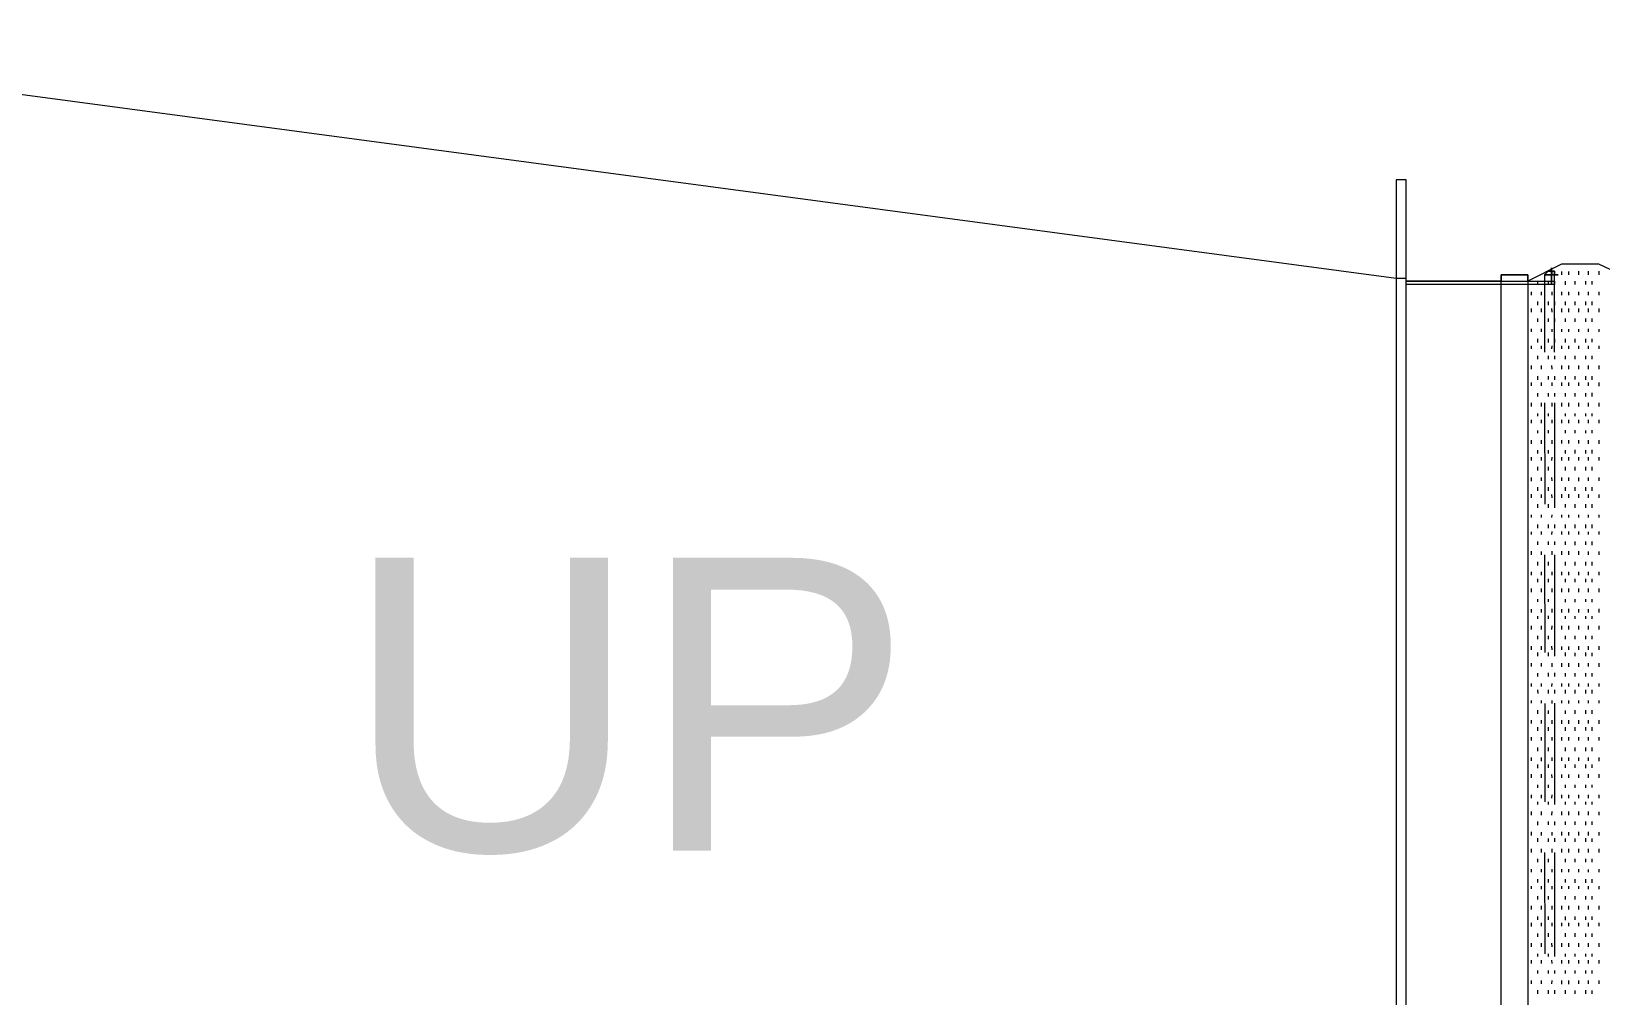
# Model space of a CAD drawing. Header units: centimetres. Extents: x -9345 to 11316, y -7197 to -3465.
# Drawn here: x 6477.5 to 6635.6, y -6309.4 to -6212.3 of the extents above; entities that cross this region are included whole.
import ezdxf

# ---------------------------------------------------------------- set-up
doc = ezdxf.new("R2010")
doc.units = ezdxf.units.CM
for name, color, linetype, lineweight in [('EXF', 22, 'Continuous', 9), ('exf çizimi_dwg', 8, 'Continuous', 9), ('S-STRS-IDEN', 31, 'Continuous', 9)]:
    doc.layers.add(name, color=color, linetype=linetype, lineweight=lineweight)
doc.styles.add('Arial_1', font='arial.ttf', dxfattribs={"height": 29.505988})

# ---------------------------------------------------------------- blocks, each defined once
blk = doc.blocks.new('exf çizimi_dwg-1497134-_123_30 TEKNİK KAT _ TECHNICAL LEVEL')
at = {"layer": 'EXF', "color": 8}
for p, q in [((0.1067, 0.6672), (0.1032, 0.6672)), ((0.1273, 0.6669), (0.1237, 0.667)), ((0.1443, 0.6667), (0.1407, 0.6668)), ((0.1648, 0.6665), (0.1613, 0.6665)), ((0.1818, 0.6662), (0.1783, 0.6663)), ((0.2016, 0.666), (0.1988, 0.666)), ((0.2187, 0.6658), (0.2158, 0.6658)), ((0.2392, 0.6655), (0.2357, 0.6656)), ((0.2562, 0.6653), (0.2526, 0.6654)), ((0.2767, 0.6651), (0.2732, 0.6651)), ((0.2937, 0.6649), (0.2902, 0.6649)), ((0.3143, 0.6646), (0.3108, 0.6646)), ((0.3313, 0.6644), (0.3277, 0.6644)), ((0.3518, 0.6641), (0.3483, 0.6642)), ((0.3688, 0.6639), (0.3653, 0.664)), ((0.0967, 0.6538), (0.0931, 0.6539)), ((0.0967, 0.6602), (0.0932, 0.6602)), ((0.1066, 0.6565), (0.1031, 0.6566)), ((0.1165, 0.6536), (0.1136, 0.6536)), ((0.1166, 0.6599), (0.1137, 0.66)), ((0.1271, 0.6563), (0.1236, 0.6563)), ((0.1335, 0.6534), (0.1306, 0.6534)), ((0.1336, 0.6597), (0.1307, 0.6598)), ((0.1442, 0.6561), (0.1406, 0.6561)), ((0.1541, 0.6595), (0.1505, 0.6595)), ((0.154, 0.6531), (0.1505, 0.6532)), ((0.1647, 0.6558), (0.1611, 0.6559)), ((0.171, 0.6529), (0.1675, 0.653)), ((0.1711, 0.6593), (0.1676, 0.6593)), ((0.1817, 0.6556), (0.1781, 0.6556)), ((0.1916, 0.6527), (0.188, 0.6527)), ((0.1916, 0.659), (0.1881, 0.6591)), ((0.2015, 0.6554), (0.1987, 0.6554)), ((0.2086, 0.6525), (0.205, 0.6525)), ((0.2087, 0.6588), (0.2051, 0.6588)), ((0.2185, 0.6551), (0.2157, 0.6552)), ((0.2291, 0.6522), (0.2256, 0.6522)), ((0.2292, 0.6585), (0.2257, 0.6586)), ((0.2391, 0.6549), (0.2355, 0.6549)), ((0.2497, 0.6519), (0.2461, 0.652)), ((0.2497, 0.6583), (0.2462, 0.6583)), ((0.2561, 0.6547), (0.2525, 0.6547)), ((0.2667, 0.6517), (0.2631, 0.6518)), ((0.2667, 0.6581), (0.2632, 0.6581)), ((0.2766, 0.6544), (0.2731, 0.6545)), ((0.2865, 0.6515), (0.2836, 0.6515)), ((0.2866, 0.6578), (0.2837, 0.6579)), ((0.2936, 0.6542), (0.2901, 0.6543)), ((0.3035, 0.6513), (0.3007, 0.6513)), ((0.3036, 0.6576), (0.3008, 0.6577)), ((0.3142, 0.654), (0.3106, 0.654)), ((0.324, 0.651), (0.3205, 0.6511)), ((0.3241, 0.6574), (0.3206, 0.6574)), ((0.3312, 0.6538), (0.3276, 0.6538)), ((0.341, 0.6508), (0.3375, 0.6509)), ((0.3411, 0.6572), (0.3376, 0.6572)), ((0.3517, 0.6535), (0.3482, 0.6535)), ((0.3617, 0.6569), (0.3581, 0.657)), ((0.3616, 0.6506), (0.3581, 0.6506)), ((0.3687, 0.6533), (0.3652, 0.6533)), ((0.3787, 0.6567), (0.3751, 0.6567)), ((0.3786, 0.6504), (0.3751, 0.6504)), ((0.3885, 0.653), (0.3857, 0.6531)), ((0.3887, 0.6637), (0.3858, 0.6637)), ((0.3992, 0.6501), (0.3956, 0.6501)), ((0.3992, 0.6564), (0.3957, 0.6565)), ((0.4055, 0.6528), (0.4027, 0.6529)), ((0.4057, 0.6635), (0.4029, 0.6635)), ((0.4161, 0.6499), (0.4126, 0.6499)), ((0.4162, 0.6562), (0.4127, 0.6563)), ((0.4261, 0.6526), (0.4226, 0.6526)), ((0.4262, 0.6632), (0.4227, 0.6633)), ((0.4367, 0.6496), (0.4331, 0.6497)), ((0.4367, 0.656), (0.4332, 0.656)), ((0.4431, 0.6524), (0.4395, 0.6524)), ((0.4432, 0.663), (0.4397, 0.6631)), ((0.4538, 0.6558), (0.4502, 0.6558)), ((0.4537, 0.6494), (0.4502, 0.6495)), ((0.4636, 0.6521), (0.4601, 0.6522)), ((0.4638, 0.6628), (0.4602, 0.6628)), ((0.4735, 0.6492), (0.4707, 0.6492)), ((0.4736, 0.6555), (0.4708, 0.6556)), ((0.4806, 0.6519), (0.4771, 0.6519)), ((0.4808, 0.6625), (0.4772, 0.6626)), ((0.4906, 0.6553), (0.4877, 0.6554)), ((0.4905, 0.649), (0.4877, 0.649)), ((0.5012, 0.6517), (0.4976, 0.6517)), ((0.5013, 0.6623), (0.4978, 0.6623)), ((0.5111, 0.6487), (0.5075, 0.6488)), ((0.5112, 0.6551), (0.5076, 0.6551)), ((0.5182, 0.6514), (0.5147, 0.6515)), ((0.5183, 0.6621), (0.5148, 0.6621)), ((0.5281, 0.6485), (0.5245, 0.6486)), ((0.5281, 0.6549), (0.5246, 0.6549)), ((0.5387, 0.6512), (0.5352, 0.6512)), ((0.5388, 0.6618), (0.5353, 0.6619)), ((0.5487, 0.6546), (0.5451, 0.6546)), ((0.5486, 0.6483), (0.5451, 0.6483)), ((0.5585, 0.6509), (0.5557, 0.651)), ((0.5587, 0.6616), (0.5559, 0.6616)), ((0.5656, 0.648), (0.5621, 0.6481)), ((0.5657, 0.6544), (0.5622, 0.6544)), ((0.5756, 0.6507), (0.5727, 0.6508)), ((0.5757, 0.6614), (0.5729, 0.6614)), ((0.5862, 0.6541), (0.5827, 0.6542)), ((0.5961, 0.6505), (0.5926, 0.6505)), ((0.5962, 0.6611), (0.5927, 0.6612)), ((0.6033, 0.6539), (0.5997, 0.654)), ((0.6131, 0.6503), (0.6096, 0.6503)), ((0.6133, 0.6609), (0.6097, 0.661)), ((0.6238, 0.6537), (0.6202, 0.6537)), ((0.6336, 0.65), (0.6301, 0.6501)), ((0.6338, 0.6607), (0.6302, 0.6607)), ((0.6408, 0.6535), (0.6372, 0.6535)), ((0.6506, 0.6498), (0.6471, 0.6498)), ((0.6508, 0.6604), (0.6472, 0.6605)), ((0.6606, 0.6532), (0.6578, 0.6532)), ((0.6712, 0.6495), (0.6677, 0.6496)), ((0.6713, 0.6602), (0.6678, 0.6602)), ((0.6776, 0.653), (0.6748, 0.653)), ((0.6882, 0.6493), (0.6847, 0.6494)), ((0.6883, 0.66), (0.6848, 0.66)), ((0.6982, 0.6528), (0.6946, 0.6528)), ((0.7088, 0.6491), (0.7052, 0.6491)), ((0.7089, 0.6597), (0.7053, 0.6598)), ((0.7152, 0.6525), (0.7116, 0.6526)), ((0.7257, 0.6489), (0.7222, 0.6489)), ((0.7259, 0.6595), (0.7223, 0.6596)), ((0.7357, 0.6523), (0.7322, 0.6523)), ((0.7456, 0.6486), (0.7427, 0.6487)), ((0.7457, 0.6593), (0.7429, 0.6593)), ((0.7527, 0.6521), (0.7492, 0.6521)), ((0.7626, 0.6484), (0.7598, 0.6485)), ((0.7627, 0.6591), (0.7599, 0.6591)), ((0.7733, 0.6518), (0.7697, 0.6519)), ((0.7831, 0.6482), (0.7796, 0.6482)), ((0.7833, 0.6588), (0.7797, 0.6589)), ((0.7902, 0.6516), (0.7867, 0.6517)), ((0.8003, 0.6586), (0.7967, 0.6586)), ((0.8108, 0.6514), (0.8073, 0.6514)), ((0.8208, 0.6583), (0.8173, 0.6584)), ((0.0964, 0.6333), (0.0929, 0.6333)), ((0.0965, 0.6432), (0.093, 0.6432)), ((0.1064, 0.6367), (0.1028, 0.6367)), ((0.1065, 0.6466), (0.103, 0.6467)), ((0.1162, 0.633), (0.1134, 0.6331)), ((0.1164, 0.643), (0.1135, 0.643)), ((0.1269, 0.6364), (0.1234, 0.6365)), ((0.127, 0.6464), (0.1235, 0.6464)), ((0.1332, 0.6328), (0.1304, 0.6329)), ((0.1334, 0.6427), (0.1305, 0.6428)), ((0.1439, 0.6362), (0.1403, 0.6363)), ((0.144, 0.6461), (0.1405, 0.6462)), ((0.1538, 0.6326), (0.1502, 0.6326)), ((0.1539, 0.6425), (0.1503, 0.6425)), ((0.1644, 0.636), (0.1609, 0.636)), ((0.1646, 0.6459), (0.161, 0.6459)), ((0.1708, 0.6324), (0.1672, 0.6324)), ((0.1709, 0.6423), (0.1674, 0.6423)), ((0.1814, 0.6358), (0.1779, 0.6358)), ((0.1815, 0.6457), (0.178, 0.6457)), ((0.1914, 0.642), (0.1879, 0.6421)), ((0.2013, 0.6355), (0.1985, 0.6356)), ((0.2014, 0.6454), (0.1986, 0.6455)), ((0.2085, 0.6418), (0.2049, 0.6419)), ((0.2183, 0.6353), (0.2154, 0.6353)), ((0.2184, 0.6452), (0.2156, 0.6453)), ((0.229, 0.6416), (0.2254, 0.6416)), ((0.2388, 0.6351), (0.2353, 0.6351)), ((0.2389, 0.645), (0.2354, 0.645)), ((0.2495, 0.6413), (0.246, 0.6413)), ((0.2558, 0.6348), (0.2523, 0.6349)), ((0.256, 0.6448), (0.2524, 0.6448)), ((0.2665, 0.6411), (0.263, 0.6411)), ((0.2764, 0.6346), (0.2728, 0.6346)), ((0.2765, 0.6445), (0.273, 0.6446)), ((0.2864, 0.6409), (0.2835, 0.6409)), ((0.2934, 0.6344), (0.2898, 0.6344)), ((0.2935, 0.6443), (0.2899, 0.6443)), ((0.3034, 0.6406), (0.3005, 0.6407)), ((0.3139, 0.6341), (0.3104, 0.6342)), ((0.314, 0.644), (0.3105, 0.6441)), ((0.3239, 0.6404), (0.3204, 0.6404)), ((0.3309, 0.6339), (0.3274, 0.634)), ((0.331, 0.6438), (0.3275, 0.6439)), ((0.3409, 0.6402), (0.3374, 0.6402)), ((0.3515, 0.6337), (0.3479, 0.6337)), ((0.3516, 0.6436), (0.3481, 0.6436)), ((0.3615, 0.6399), (0.3579, 0.64)), ((0.3685, 0.6334), (0.3649, 0.6335)), ((0.3686, 0.6434), (0.365, 0.6434)), ((0.3785, 0.6397), (0.3749, 0.6398)), ((0.3883, 0.6332), (0.3854, 0.6332)), ((0.3884, 0.6431), (0.3856, 0.6432)), ((0.399, 0.6395), (0.3954, 0.6395)), ((0.4053, 0.633), (0.4025, 0.633)), ((0.4054, 0.6429), (0.4026, 0.6429)), ((0.416, 0.6392), (0.4125, 0.6393)), ((0.4258, 0.6327), (0.4223, 0.6328)), ((0.426, 0.6427), (0.4224, 0.6427)), ((0.4365, 0.639), (0.433, 0.639)), ((0.4428, 0.6325), (0.4393, 0.6326)), ((0.443, 0.6424), (0.4394, 0.6425)), ((0.4536, 0.6388), (0.45, 0.6388)), ((0.4634, 0.6323), (0.4599, 0.6323)), ((0.4635, 0.6422), (0.46, 0.6422)), ((0.4734, 0.6385), (0.4705, 0.6386)), ((0.4805, 0.642), (0.477, 0.642)), ((0.4904, 0.6383), (0.4875, 0.6384)), ((0.5011, 0.6417), (0.4975, 0.6418)), ((0.5109, 0.6381), (0.5074, 0.6381)), ((0.5181, 0.6415), (0.5145, 0.6416)), ((0.5279, 0.6379), (0.5244, 0.6379)), ((0.5386, 0.6413), (0.5351, 0.6413)), ((0.5485, 0.6376), (0.5449, 0.6377)), ((0.5584, 0.641), (0.5556, 0.6411)), ((0.5655, 0.6374), (0.562, 0.6374)), ((0.5755, 0.6408), (0.5726, 0.6408)), ((0.586, 0.6371), (0.5825, 0.6372)), ((0.5861, 0.6478), (0.5826, 0.6478)), ((0.596, 0.6406), (0.5924, 0.6406)), ((0.603, 0.6369), (0.5995, 0.637)), ((0.6032, 0.6476), (0.5996, 0.6476)), ((0.613, 0.6403), (0.6094, 0.6404)), ((0.6236, 0.6367), (0.62, 0.6367)), ((0.6237, 0.6473), (0.6202, 0.6474)), ((0.6335, 0.6401), (0.63, 0.6401)), ((0.6406, 0.6365), (0.637, 0.6365)), ((0.6407, 0.6471), (0.6371, 0.6472)), ((0.6505, 0.6399), (0.647, 0.6399)), ((0.6604, 0.6362), (0.6576, 0.6363)), ((0.6605, 0.6469), (0.6577, 0.6469)), ((0.6711, 0.6396), (0.6675, 0.6397)), ((0.6774, 0.636), (0.6746, 0.6361)), ((0.6776, 0.6467), (0.6747, 0.6467)), ((0.6881, 0.6394), (0.6845, 0.6395)), ((0.6979, 0.6358), (0.6944, 0.6358)), ((0.6981, 0.6464), (0.6945, 0.6464)), ((0.7086, 0.6392), (0.7051, 0.6392)), ((0.715, 0.6356), (0.7114, 0.6356)), ((0.7151, 0.6462), (0.7115, 0.6462)), ((0.7256, 0.639), (0.7221, 0.639)), ((0.7355, 0.6353), (0.732, 0.6353)), ((0.7356, 0.6459), (0.7321, 0.646)), ((0.7455, 0.6387), (0.7426, 0.6387)), ((0.7525, 0.6351), (0.7489, 0.6351)), ((0.7526, 0.6457), (0.7491, 0.6458)), ((0.7624, 0.6385), (0.7596, 0.6385)), ((0.773, 0.6348), (0.7695, 0.6349)), ((0.7732, 0.6455), (0.7696, 0.6455)), ((0.783, 0.6382), (0.7795, 0.6383)), ((0.79, 0.6346), (0.7865, 0.6347)), ((0.7902, 0.6453), (0.7866, 0.6453)), ((0.8, 0.638), (0.7965, 0.6381)), ((0.8001, 0.648), (0.7966, 0.648)), ((0.8106, 0.6344), (0.8071, 0.6344)), ((0.8107, 0.645), (0.8072, 0.6451)), ((0.8206, 0.6378), (0.817, 0.6378)), ((0.8207, 0.6477), (0.8171, 0.6477)), ((0.0963, 0.6226), (0.0927, 0.6227)), ((0.1062, 0.6197), (0.1026, 0.6197)), ((0.1063, 0.6296), (0.1027, 0.6297)), ((0.1161, 0.6224), (0.1133, 0.6224)), ((0.1267, 0.6194), (0.1231, 0.6195)), ((0.1268, 0.6294), (0.1233, 0.6294)), ((0.1437, 0.6192), (0.1401, 0.6193)), ((0.1438, 0.6292), (0.1403, 0.6292)), ((0.1537, 0.6219), (0.1501, 0.622)), ((0.1642, 0.619), (0.1607, 0.619)), ((0.1643, 0.6289), (0.1608, 0.6289)), ((0.1706, 0.6217), (0.1671, 0.6218)), ((0.1812, 0.6188), (0.1777, 0.6188)), ((0.1813, 0.6287), (0.1778, 0.6287)), ((0.1912, 0.6215), (0.1876, 0.6215)), ((0.1913, 0.6321), (0.1878, 0.6321)), ((0.2011, 0.6185), (0.1982, 0.6186)), ((0.2012, 0.6284), (0.1984, 0.6285)), ((0.2082, 0.6213), (0.2047, 0.6213)), ((0.2083, 0.6319), (0.2048, 0.6319)), ((0.2181, 0.6183), (0.2152, 0.6184)), ((0.2182, 0.6282), (0.2154, 0.6283)), ((0.2287, 0.621), (0.2252, 0.621)), ((0.2289, 0.6316), (0.2253, 0.6317)), ((0.2386, 0.6181), (0.2351, 0.6181)), ((0.2387, 0.628), (0.2352, 0.628)), ((0.2493, 0.6207), (0.2457, 0.6208)), ((0.2494, 0.6314), (0.2459, 0.6314)), ((0.2556, 0.6179), (0.2521, 0.6179)), ((0.2558, 0.6278), (0.2522, 0.6278)), ((0.2663, 0.6205), (0.2627, 0.6206)), ((0.2664, 0.6312), (0.2629, 0.6312)), ((0.2762, 0.6176), (0.2726, 0.6176)), ((0.2763, 0.6275), (0.2727, 0.6276)), ((0.2862, 0.6309), (0.2834, 0.631)), ((0.2931, 0.6174), (0.2896, 0.6174)), ((0.2933, 0.6273), (0.2897, 0.6274)), ((0.3031, 0.6201), (0.3003, 0.6201)), ((0.3032, 0.6307), (0.3004, 0.6308)), ((0.3137, 0.6171), (0.3102, 0.6172)), ((0.3138, 0.6271), (0.3103, 0.6271)), ((0.3237, 0.6198), (0.3201, 0.6199)), ((0.3238, 0.6305), (0.3203, 0.6305)), ((0.3307, 0.6169), (0.3272, 0.617)), ((0.3308, 0.6268), (0.3273, 0.6269)), ((0.3407, 0.6196), (0.3371, 0.6197)), ((0.3408, 0.6303), (0.3372, 0.6303)), ((0.3513, 0.6167), (0.3477, 0.6167)), ((0.3514, 0.6266), (0.3478, 0.6266)), ((0.3612, 0.6194), (0.3577, 0.6194)), ((0.3613, 0.63), (0.3578, 0.63)), ((0.3682, 0.6165), (0.3647, 0.6165)), ((0.3684, 0.6264), (0.3648, 0.6264)), ((0.3782, 0.6191), (0.3747, 0.6192)), ((0.3783, 0.6298), (0.3748, 0.6298)), ((0.3882, 0.6261), (0.3854, 0.6262)), ((0.3988, 0.6189), (0.3952, 0.6189)), ((0.3989, 0.6295), (0.3953, 0.6296)), ((0.4052, 0.6259), (0.4024, 0.626)), ((0.4158, 0.6187), (0.4122, 0.6187)), ((0.4159, 0.6293), (0.4124, 0.6294)), ((0.4258, 0.6257), (0.4222, 0.6257)), ((0.4364, 0.6291), (0.4329, 0.6291)), ((0.4427, 0.6255), (0.4392, 0.6255)), ((0.4533, 0.6182), (0.4498, 0.6183)), ((0.4534, 0.6289), (0.4499, 0.6289)), ((0.4633, 0.6252), (0.4598, 0.6253)), ((0.4731, 0.618), (0.4703, 0.618)), ((0.4733, 0.6286), (0.4704, 0.6287)), ((0.4803, 0.625), (0.4768, 0.625)), ((0.4804, 0.6321), (0.4769, 0.6321)), ((0.4901, 0.6178), (0.4873, 0.6178)), ((0.4903, 0.6284), (0.4874, 0.6284)), ((0.5009, 0.6247), (0.4973, 0.6248)), ((0.501, 0.6318), (0.4974, 0.6319)), ((0.5107, 0.6175), (0.5071, 0.6176)), ((0.5108, 0.6282), (0.5073, 0.6282)), ((0.5179, 0.6245), (0.5143, 0.6246)), ((0.5179, 0.6316), (0.5144, 0.6316)), ((0.5277, 0.6173), (0.5241, 0.6173)), ((0.5278, 0.6279), (0.5243, 0.628)), ((0.5384, 0.6243), (0.5348, 0.6243)), ((0.5385, 0.6313), (0.5349, 0.6314)), ((0.5482, 0.617), (0.5447, 0.6171)), ((0.5483, 0.6277), (0.5448, 0.6277)), ((0.5582, 0.624), (0.5554, 0.6241)), ((0.5583, 0.6311), (0.5555, 0.6311)), ((0.5652, 0.6168), (0.5617, 0.6169)), ((0.5654, 0.6275), (0.5618, 0.6275)), ((0.5752, 0.6238), (0.5724, 0.6239)), ((0.5753, 0.6309), (0.5725, 0.6309)), ((0.5859, 0.6272), (0.5824, 0.6273)), ((0.5958, 0.6236), (0.5922, 0.6236)), ((0.5959, 0.6306), (0.5923, 0.6307)), ((0.6029, 0.627), (0.5993, 0.6271)), ((0.6128, 0.6234), (0.6092, 0.6234)), ((0.6129, 0.6304), (0.6093, 0.6305)), ((0.6234, 0.6268), (0.6199, 0.6268)), ((0.6333, 0.6231), (0.6298, 0.6231)), ((0.6334, 0.6302), (0.6299, 0.6302)), ((0.6404, 0.6266), (0.6369, 0.6266)), ((0.6503, 0.6229), (0.6468, 0.6229)), ((0.6504, 0.63), (0.6469, 0.63)), ((0.6603, 0.6263), (0.6575, 0.6263)), ((0.6709, 0.6226), (0.6673, 0.6227)), ((0.671, 0.6297), (0.6674, 0.6298)), ((0.6773, 0.6261), (0.6744, 0.6261)), ((0.6879, 0.6224), (0.6843, 0.6225)), ((0.6879, 0.6295), (0.6844, 0.6295)), ((0.6978, 0.6258), (0.6943, 0.6259)), ((0.7084, 0.6222), (0.7049, 0.6222)), ((0.7085, 0.6292), (0.705, 0.6293)), ((0.7148, 0.6256), (0.7113, 0.6257)), ((0.7254, 0.622), (0.7219, 0.622)), ((0.7255, 0.629), (0.722, 0.6291)), ((0.7354, 0.6254), (0.7318, 0.6254)), ((0.7452, 0.6217), (0.7424, 0.6218)), ((0.7453, 0.6288), (0.7425, 0.6288)), ((0.7524, 0.6252), (0.7488, 0.6252)), ((0.7622, 0.6215), (0.7594, 0.6215)), ((0.7623, 0.6286), (0.7595, 0.6286)), ((0.7729, 0.6249), (0.7694, 0.625)), ((0.7828, 0.6213), (0.7793, 0.6213)), ((0.7829, 0.6283), (0.7794, 0.6284)), ((0.7899, 0.6247), (0.7864, 0.6247)), ((0.7999, 0.6281), (0.7963, 0.6282)), ((0.7998, 0.621), (0.7963, 0.6211)), ((0.8105, 0.6244), (0.8069, 0.6245)), ((0.8168, 0.6173), (0.8166, 0.6038)), ((0.8203, 0.6208), (0.8168, 0.6208)), ((0.8204, 0.6279), (0.8169, 0.6279)), ((0.0961, 0.6056), (0.0925, 0.6057)), ((0.0962, 0.6163), (0.0927, 0.6163)), ((0.106, 0.6091), (0.1025, 0.6091)), ((0.1159, 0.6054), (0.113, 0.6054)), ((0.116, 0.616), (0.1132, 0.6161)), ((0.1265, 0.6088), (0.123, 0.6088)), ((0.1329, 0.6052), (0.13, 0.6052)), ((0.133, 0.6158), (0.1302, 0.6159)), ((0.235, 0.611), (0.133, 0.6123)), ((0.1436, 0.6086), (0.14, 0.6086)), ((0.1534, 0.6049), (0.1499, 0.605)), ((0.1536, 0.6156), (0.15, 0.6156)), ((0.1641, 0.6083), (0.1606, 0.6084)), ((0.1704, 0.6047), (0.1669, 0.6048)), ((0.1706, 0.6154), (0.167, 0.6154)), ((0.1811, 0.6081), (0.1775, 0.6082)), ((0.191, 0.6045), (0.1874, 0.6045)), ((0.1911, 0.6151), (0.1876, 0.6152)), ((0.2009, 0.6079), (0.1981, 0.6079)), ((0.208, 0.6043), (0.2045, 0.6043)), ((0.2081, 0.6149), (0.2046, 0.6149)), ((0.218, 0.6077), (0.2151, 0.6077)), ((0.2285, 0.604), (0.225, 0.6041)), ((0.2286, 0.6147), (0.2251, 0.6147)), ((0.2385, 0.6074), (0.2349, 0.6075)), ((0.2491, 0.6038), (0.2455, 0.6038)), ((0.2492, 0.6144), (0.2457, 0.6144)), ((0.2555, 0.6072), (0.2519, 0.6073)), ((0.2661, 0.6035), (0.2625, 0.6036)), ((0.2662, 0.6142), (0.2627, 0.6142)), ((0.276, 0.607), (0.2725, 0.607)), ((0.2859, 0.6033), (0.2831, 0.6033)), ((0.286, 0.6139), (0.2832, 0.614)), ((0.3851, 0.6092), (0.286, 0.6104)), ((0.293, 0.6067), (0.2895, 0.6068)), ((0.3029, 0.6031), (0.3001, 0.6031)), ((0.303, 0.6137), (0.3002, 0.6138)), ((0.3136, 0.6065), (0.31, 0.6065)), ((0.3235, 0.6028), (0.3199, 0.6029)), ((0.3236, 0.6135), (0.3201, 0.6135)), ((0.3306, 0.6063), (0.327, 0.6063)), ((0.3404, 0.6026), (0.3369, 0.6027)), ((0.3406, 0.6133), (0.337, 0.6133)), ((0.3511, 0.606), (0.3476, 0.6061)), ((0.361, 0.6024), (0.3575, 0.6024)), ((0.3611, 0.613), (0.3576, 0.6131)), ((0.3681, 0.6058), (0.3646, 0.6059)), ((0.378, 0.6022), (0.3745, 0.6022)), ((0.3781, 0.6128), (0.3746, 0.6128)), ((0.388, 0.6056), (0.3851, 0.6056)), ((0.3881, 0.6162), (0.3852, 0.6163)), ((0.3986, 0.6019), (0.395, 0.602)), ((0.3987, 0.6125), (0.3951, 0.6126)), ((0.4049, 0.6054), (0.4021, 0.6054)), ((0.4051, 0.616), (0.4023, 0.616)), ((0.4155, 0.6017), (0.412, 0.6017)), ((0.4157, 0.6123), (0.4121, 0.6124)), ((0.4255, 0.6051), (0.422, 0.6052)), ((0.4256, 0.6158), (0.4221, 0.6158)), ((0.4361, 0.6014), (0.4325, 0.6015)), ((0.4362, 0.6121), (0.4327, 0.6121)), ((0.5346, 0.6073), (0.4362, 0.6086)), ((0.4425, 0.6049), (0.439, 0.6049)), ((0.4426, 0.6155), (0.4391, 0.6156)), ((0.4531, 0.6012), (0.4496, 0.6013)), ((0.4532, 0.6119), (0.4497, 0.6119)), ((0.4631, 0.6046), (0.4595, 0.6047)), ((0.4632, 0.6153), (0.4597, 0.6153)), ((0.4729, 0.601), (0.4701, 0.601)), ((0.4731, 0.6116), (0.4702, 0.6117)), ((0.48, 0.6044), (0.4765, 0.6045)), ((0.4802, 0.6151), (0.4766, 0.6151)), ((0.4899, 0.6008), (0.4871, 0.6008)), ((0.4901, 0.6114), (0.4872, 0.6115)), ((0.5006, 0.6042), (0.497, 0.6042)), ((0.5007, 0.6148), (0.4972, 0.6149)), ((0.5106, 0.6112), (0.507, 0.6112)), ((0.5176, 0.604), (0.5141, 0.604)), ((0.5177, 0.6146), (0.5142, 0.6147)), ((0.5276, 0.611), (0.5241, 0.611)), ((0.5381, 0.6037), (0.5346, 0.6038)), ((0.5383, 0.6144), (0.5347, 0.6144)), ((0.5481, 0.6107), (0.5446, 0.6107)), ((0.558, 0.6035), (0.5551, 0.6035)), ((0.5581, 0.6141), (0.5553, 0.6141)), ((0.5652, 0.6105), (0.5616, 0.6105)), ((0.575, 0.6033), (0.5721, 0.6033)), ((0.5751, 0.6139), (0.5723, 0.6139)), ((0.5857, 0.6102), (0.5821, 0.6103)), ((0.6876, 0.6054), (0.5856, 0.6067)), ((0.5955, 0.603), (0.592, 0.6031)), ((0.5956, 0.6136), (0.5921, 0.6137)), ((0.6027, 0.61), (0.5991, 0.6101)), ((0.6028, 0.6164), (0.5992, 0.6164)), ((0.6125, 0.6028), (0.609, 0.6028)), ((0.6127, 0.6134), (0.6091, 0.6135)), ((0.6232, 0.6098), (0.6197, 0.6098)), ((0.6233, 0.6161), (0.6198, 0.6162)), ((0.6331, 0.6025), (0.6295, 0.6026)), ((0.6332, 0.6132), (0.6297, 0.6132)), ((0.6402, 0.6096), (0.6367, 0.6096)), ((0.6403, 0.6159), (0.6368, 0.616)), ((0.6501, 0.6023), (0.6465, 0.6024)), ((0.6502, 0.613), (0.6466, 0.613)), ((0.6601, 0.6093), (0.6572, 0.6094)), ((0.6601, 0.6157), (0.6573, 0.6157)), ((0.6706, 0.6021), (0.6671, 0.6021)), ((0.6707, 0.6127), (0.6672, 0.6128)), ((0.6771, 0.6091), (0.6742, 0.6091)), ((0.6772, 0.6155), (0.6743, 0.6155)), ((0.6876, 0.6019), (0.6841, 0.6019)), ((0.6877, 0.6125), (0.6842, 0.6126)), ((0.6976, 0.6089), (0.6941, 0.6089)), ((0.6977, 0.6152), (0.6942, 0.6152)), ((0.7082, 0.6016), (0.7046, 0.6017)), ((0.7083, 0.6123), (0.7048, 0.6123)), ((0.7147, 0.615), (0.7111, 0.615)), ((0.7146, 0.6086), (0.7111, 0.6087)), ((0.7252, 0.6014), (0.7216, 0.6014)), ((0.7253, 0.612), (0.7218, 0.6121)), ((0.7352, 0.6084), (0.7316, 0.6084)), ((0.7352, 0.6147), (0.7317, 0.6148)), ((0.745, 0.6012), (0.7421, 0.6012)), ((0.7451, 0.6118), (0.7423, 0.6118)), ((0.7521, 0.6082), (0.7486, 0.6082)), ((0.7522, 0.6145), (0.7487, 0.6146)), ((0.762, 0.6009), (0.7592, 0.601)), ((0.7621, 0.6116), (0.7593, 0.6116)), ((0.7727, 0.6079), (0.7692, 0.608)), ((0.7728, 0.6143), (0.7693, 0.6143)), ((0.7825, 0.6007), (0.779, 0.6007)), ((0.7827, 0.6113), (0.7791, 0.6114)), ((0.7898, 0.6141), (0.7862, 0.6141)), ((0.7897, 0.6077), (0.7862, 0.6078)), ((0.7997, 0.6111), (0.7961, 0.6112)), ((0.8103, 0.6075), (0.8067, 0.6075)), ((0.8202, 0.6109), (0.8167, 0.6109)), ((0.1059, 0.5991), (0.1024, 0.5992)), ((0.1264, 0.5989), (0.1229, 0.5989)), ((0.1434, 0.5987), (0.1399, 0.5987)), ((0.164, 0.5984), (0.1604, 0.5985)), ((0.181, 0.5982), (0.1774, 0.5983)), ((0.2008, 0.598), (0.198, 0.598)), ((0.2178, 0.5978), (0.215, 0.5978)), ((0.2384, 0.5975), (0.2348, 0.5975)), ((0.2554, 0.5973), (0.2518, 0.5973)), ((0.2759, 0.597), (0.2724, 0.5971)), ((0.2929, 0.5968), (0.2894, 0.5969)), ((0.3135, 0.5966), (0.3099, 0.5966)), ((0.3304, 0.5964), (0.3269, 0.5964)), ((0.351, 0.5961), (0.3475, 0.5962)), ((0.368, 0.5959), (0.3645, 0.5959)), ((0.3878, 0.5957), (0.385, 0.5957)), ((0.4048, 0.5954), (0.402, 0.5955)), ((0.4254, 0.5952), (0.4219, 0.5952)), ((0.4424, 0.595), (0.4388, 0.595)), ((0.4629, 0.5947), (0.4594, 0.5948)), ((0.4799, 0.5945), (0.4764, 0.5946)), ((0.5005, 0.5943), (0.4969, 0.5943)), ((0.5105, 0.6005), (0.5069, 0.6006)), ((0.5175, 0.594), (0.5139, 0.5941)), ((0.5275, 0.6003), (0.5239, 0.6004)), ((0.538, 0.5938), (0.5345, 0.5938)), ((0.548, 0.6001), (0.5445, 0.6001)), ((0.5578, 0.5936), (0.555, 0.5936)), ((0.565, 0.5998), (0.5615, 0.5999)), ((0.5749, 0.5933), (0.572, 0.5934)), ((0.5855, 0.5996), (0.582, 0.5996)), ((0.5954, 0.5931), (0.5919, 0.5931)), ((0.6026, 0.5994), (0.599, 0.5994)), ((0.6124, 0.5929), (0.6088, 0.5929)), ((0.6231, 0.5991), (0.6196, 0.5992)), ((0.6329, 0.5926), (0.6294, 0.5927)), ((0.6401, 0.5989), (0.6366, 0.599)), ((0.6499, 0.5924), (0.6464, 0.5925)), ((0.6599, 0.5987), (0.6571, 0.5987)), ((0.6705, 0.5922), (0.667, 0.5922)), ((0.677, 0.5985), (0.6741, 0.5985)), ((0.6875, 0.5919), (0.6839, 0.592)), ((0.6975, 0.5982), (0.6939, 0.5983)), ((0.708, 0.5917), (0.7045, 0.5917)), ((0.7145, 0.598), (0.7109, 0.598)), ((0.725, 0.5915), (0.7215, 0.5915)), ((0.735, 0.5977), (0.7315, 0.5978)), ((0.7449, 0.5912), (0.742, 0.5913)), ((0.752, 0.5975), (0.7485, 0.5976)), ((0.7619, 0.591), (0.759, 0.5911)), ((0.7726, 0.5973), (0.769, 0.5973)), ((0.7824, 0.5908), (0.7789, 0.5908)), ((0.7896, 0.5971), (0.786, 0.5971)), ((0.7994, 0.5906), (0.7959, 0.5906)), ((0.7995, 0.6005), (0.796, 0.6005)), ((0.8101, 0.5968), (0.8066, 0.5969))]:
    blk.add_line(p, q, dxfattribs=at)
at = {"layer": 'EXF', "color": 8, "flags": 128}
for points in [[(0.8141, 0.6889), (0.8279, 0.6583), (0.8274, 0.6207), (0.81, 0.5869), (0.8164, 0.5868), (0.8161, 0.5599), (0.8097, 0.56), (0.8085, 0.4644), (0.8097, 0.56), (0.8103, 0.6138), (0.8068, 0.6139), (0.805, 0.4644)], [(0.2351, 0.6209), (0.1331, 0.6222), (0.1302, 0.6222)], [(0.3853, 0.6191), (0.2861, 0.6203), (0.2833, 0.6203)], [(0.5348, 0.6172), (0.4363, 0.6184), (0.4327, 0.6185)], [(0.6878, 0.6153), (0.5858, 0.6166), (0.5822, 0.6166)], [(0.7388, 0.6147), (0.8167, 0.6137), (0.8203, 0.6137), (0.8202, 0.6109), (0.8202, 0.6073), (0.8166, 0.6038), (0.7387, 0.6048)], [(0.8068, 0.611), (0.8238, 0.6108), (0.8068, 0.611), (0.8238, 0.6108)], [(0.0035, 0.57), (0.8161, 0.5599), (0.8164, 0.5868), (0.0513, 0.5963), (0.051, 0.5694)], [(-0.8103, 0.4745), (-0.8038, 0.4843), (-0.804, 0.4744), (-0.9024, 0.4756), (-0.9023, 0.4855), (0.0023, 0.4743), (0.9105, 0.4631), (0.9104, 0.4532), (0.0022, 0.4644)], [(0.8113, 0.4643), (0.8112, 0.4544), (0.9938, -1.0549), (0.9965, -1.0648), (1.0371, -1.3884), (1.0337, -1.3785)]]:
    blk.add_lwpolyline(points, dxfattribs=at)
blk.add_lwpolyline([(0.8167, 0.6137), (0.8203, 0.6137), (0.8202, 0.6109), (0.8202, 0.6073), (0.8166, 0.6038), (0.8168, 0.6173), (0.8166, 0.6038), (0.8202, 0.6073), (0.8202, 0.6109), (0.8203, 0.6137)], close=True, dxfattribs=at)

msp = doc.modelspace()

# ---------------------------------------------------------------- texts
at = {"layer": 'S-STRS-IDEN', "insert": (6509.02, -6265.33), "char_height": 29.506, "width": 68.1231, "attachment_point": 1, "line_spacing_factor": 0.938532, "style": 'Arial_1', "bg_fill": 3, "box_fill_scale": 1.25, "bg_fill_color": 0, "bg_fill_transparency": 0}
msp.add_mtext('UP', dxfattribs=at)

# ---------------------------------------------------------------- next in the draw order: block references
at = {"layer": 'exf çizimi_dwg', "extrusion": (0, 0, -1), "xscale": 100.0000000000001, "yscale": 100.0000000000001, "zscale": -99.99999999999999, "rotation": 90.70833904718141}
msp.add_blockref('exf çizimi_dwg-1497134-_123_30 TEKNİK KAT _ TECHNICAL LEVEL', (-6568.58, -6317.74), dxfattribs=at)

doc.saveas('drawing.dxf')
